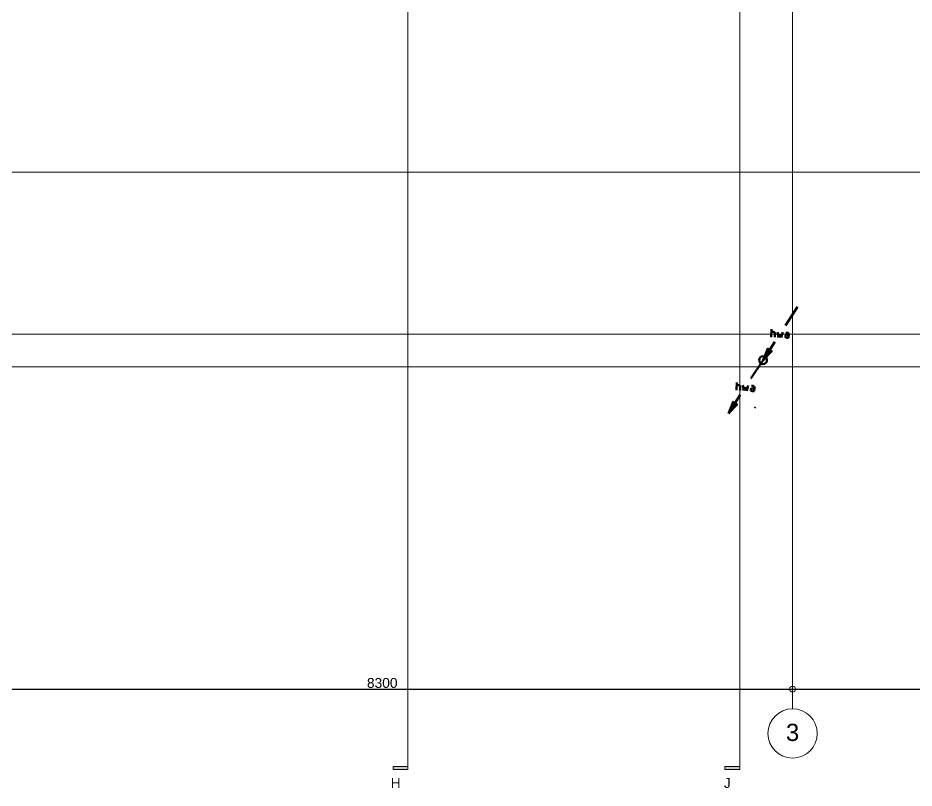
# Model space of a CAD drawing. Header units: metres. Extents: x -4.5 to 35.1, y -3.6 to 25.4.
# Drawn here: x 5.74 to 14.83, y -3.6 to 4.21 of the extents above; entities that cross this region are included whole.
import ezdxf

# ---------------------------------------------------------------- set-up
doc = ezdxf.new("R2010")
doc.units = ezdxf.units.M
doc.header["$PDMODE"] = 65
doc.layers.add('New_A Stramien', color=7, linetype='Continuous', lineweight=13)
doc.layers.add('Standard', color=7, linetype='Continuous', lineweight=25)
doc.styles.add('ARIAL', font='ARIAL.TTF')
doc.dimstyles.new('_DIMSTYLE_3', dxfattribs={"dimtxt": 0.1, "dimasz": 0.2, "dimexe": 0, "dimexo": 0, "dimgap": 0.05, "dimtad": 2, "dimdec": 0, "dimlfac": 1000, "dimrnd": 1, "dimdsep": 46, "dimtxsty": 'ARIAL', "dimblk1": 'ALL_ML_KREIS', "dimblk2": 'ALL_ML_KREIS', "dimsah": 1, "dimcen": 0, "dimclrd": 9, "dimclre": 9, "dimclrt": 9, "dimadec": 0, "dimazin": 0, "dimtfac": 1, "dimtdec": 0, "dimtix": 1, "dimtmove": 2, "dimatfit": 3, "dimfxl": 0, "dimtzin": 0, "dimlwd": 0, "dimlwe": 13, "dimarcsym": 0})

# ---------------------------------------------------------------- blocks, each defined once
blk = doc.blocks.new('ALL_ML_KREIS')
at = {"color": 0, "linetype": 'ByBlock', "lineweight": -2}
for p, q in [((0, -0.5), (0, 0.5)), ((-1, 0), (0.5, 0))]:
    blk.add_line(p, q, dxfattribs=at)
blk.add_circle((0, 0), 0.15, dxfattribs=at)
blk = doc.blocks.new('*D17')
at = {"layer": 'DEFPOINTS', "color": 252, "linetype": 'Continuous', "lineweight": 13}
for p in [(5.3, -2.6), (5.3, -2.6), (13.6, -2.6)]:
    blk.add_point(p, dxfattribs=at)
at = {"layer": 'Standard', "color": 9, "linetype": 'Continuous', "lineweight": -2}
for p, q in [((5.3, -2.6), (5.3, -2.6)), ((13.6, -2.6), (13.6, -2.6))]:
    blk.add_line(p, q, dxfattribs=at)
at = {"layer": 'Standard', "color": 252, "linetype": 'Continuous', "lineweight": -2}
blk.add_line((5.3, -2.6), (13.6, -2.6), dxfattribs=at)
at = {"layer": 'Standard', "color": 9, "linetype": 'Continuous', "lineweight": 13, "xscale": 0.2, "yscale": 0.2, "zscale": 0.2, "rotation": 180}
blk.add_blockref('ALL_ML_KREIS', (5.3, -2.6), dxfattribs=at)
at = {"layer": 'Standard', "color": 9, "linetype": 'Continuous', "lineweight": 13, "xscale": 0.2, "yscale": 0.2, "zscale": 0.2}
blk.add_blockref('ALL_ML_KREIS', (13.6, -2.6), dxfattribs=at)
at = {"layer": 'Standard', "color": 9, "linetype": 'Continuous', "lineweight": 13, "insert": (9.438, -2.5382), "char_height": 0.1, "width": 0.4, "attachment_point": 5, "style": 'ARIAL'}
blk.add_mtext('\\A1;{8300}', dxfattribs=at)
blk = doc.blocks.new('*D18')
at = {"layer": 'DEFPOINTS', "color": 252, "linetype": 'Continuous', "lineweight": 13}
for p in [(13.6, -2.6), (13.6, -2.6), (21.3, -2.6)]:
    blk.add_point(p, dxfattribs=at)
at = {"layer": 'Standard', "color": 9, "linetype": 'Continuous', "lineweight": -2}
for p, q in [((13.6, -2.6), (13.6, -2.6)), ((21.3, -2.6), (21.3, -2.6))]:
    blk.add_line(p, q, dxfattribs=at)
at = {"layer": 'Standard', "color": 252, "linetype": 'Continuous', "lineweight": -2}
blk.add_line((13.6, -2.6), (21.3, -2.6), dxfattribs=at)
at = {"layer": 'Standard', "color": 9, "linetype": 'Continuous', "lineweight": 13, "xscale": 0.2, "yscale": 0.2, "zscale": 0.2, "rotation": 180}
blk.add_blockref('ALL_ML_KREIS', (13.6, -2.6), dxfattribs=at)
at = {"layer": 'Standard', "color": 9, "linetype": 'Continuous', "lineweight": 13, "xscale": 0.2, "yscale": 0.2, "zscale": 0.2}
blk.add_blockref('ALL_ML_KREIS', (21.3, -2.6), dxfattribs=at)
at = {"layer": 'Standard', "color": 9, "linetype": 'Continuous', "lineweight": 13, "insert": (17.438, -2.5383), "char_height": 0.1, "width": 0.4, "attachment_point": 5, "style": 'ARIAL'}
blk.add_mtext('\\A1;{7700}', dxfattribs=at)
blk = doc.blocks.new('NSY101')
at = {"color": 0, "linetype": 'ByBlock', "lineweight": -2}
blk.add_circle((0, 0), 0.05, dxfattribs=at)
blk = doc.blocks.new('COMPLEXOBJECT_3')
at = {"layer": 'Standard', "color": 252, "linetype": 'Continuous', "lineweight": 13, "insert": (13.6, -3.04), "char_height": 0.175, "width": 0.223735, "attachment_point": 5, "style": 'ARIAL'}
blk.add_mtext('\\W0.99;3', dxfattribs=at)

msp = doc.modelspace()

# ---------------------------------------------------------------- hatches: boundary and pattern name
at = {"layer": 'Standard', "linetype": 'Continuous', "lineweight": 13}
for points in [[(9.6986, -3.4138), (9.6986, -3.3838), (9.5486, -3.3838), (9.5486, -3.4138)], [(13.0633, -3.4138), (13.0633, -3.3838), (12.9133, -3.3838), (12.9133, -3.4138)]]:
    msp.add_hatch(color=0, dxfattribs=at).paths.add_polyline_path(points)

# ---------------------------------------------------------------- linework, layer by layer
at = {"layer": 'New_A Stramien', "color": 252, "linetype": 'Continuous', "lineweight": 13}
for p, q in [((13.6, -1.8), (13.6, 23.46)), ((13.6, -1.8), (13.6, 23.46)), ((-2.89, 1), (25.9, 1)), ((-2.89, 1), (25.9, 1)), ((13.6, -1.8), (13.6, -2.8))]:
    msp.add_line(p, q, dxfattribs=at)
for start, end in [(90, 270), (270, 90)]:
    msp.add_arc((13.6, -3.05), 0.25, start, end, dxfattribs=at)
at = {"layer": 'Standard', "color": 252, "linetype": 'Continuous', "lineweight": 13}
for p, q in [((9.6986, -3.2638), (9.6986, 25.0491)), ((9.6986, -3.2638), (9.6986, 25.0491)), ((13.0633, -3.2638), (13.0633, 25.0491)), ((13.0633, -3.2638), (13.0633, 25.0491)), ((-4.1221, 2.6413), (26.8317, 2.6413)), ((-4.1221, 2.6413), (26.8317, 2.6413)), ((-4.1221, 0.6673), (26.8317, 0.6673)), ((-4.1221, 0.6673), (26.8317, 0.6673)), ((9.6986, -3.4138), (9.6986, -2.9038)), ((13.0633, -3.4138), (13.0633, -2.9038)), ((9.6986, -3.3838), (9.5486, -3.3838)), ((9.5486, -3.3838), (9.5486, -3.4138)), ((9.5486, -3.4138), (9.6986, -3.4138)), ((9.6986, -3.4138), (9.6986, -3.3838)), ((13.0633, -3.3838), (12.9133, -3.3838)), ((12.9133, -3.3838), (12.9133, -3.4138)), ((12.9133, -3.4138), (13.0633, -3.4138)), ((13.0633, -3.4138), (13.0633, -3.3838))]:
    msp.add_line(p, q, dxfattribs=at)
at = {"layer": 'Standard', "color": 4, "linetype": 'Continuous', "lineweight": 50}
for p, q in [((13.5292, 1.088), (13.6496, 1.2757)), ((13.3822, 0.9696), (13.3863, 1.0512)), ((13.3863, 1.0247), (13.4047, 1.0227)), ((13.4169, 1.0186), (13.4047, 1.0227)), ((13.421, 1.0063), (13.4169, 1.0186)), ((13.421, 1.0063), (13.419, 0.9676)), ((13.4476, 1.0206), (13.4578, 0.9655)), ((13.4578, 0.9655), (13.4741, 1.0022)), ((13.4741, 1.0022), (13.4843, 0.9655)), ((13.4843, 0.9655), (13.5006, 1.0186)), ((13.5312, 1.0165), (13.5476, 1.0145)), ((13.5577, 1.0104), (13.5476, 1.0145)), ((13.5618, 0.9982), (13.5577, 1.0104)), ((13.3006, 0.7349), (13.421, 0.9227)), ((13.5292, 0.9859), (13.5251, 0.9757)), ((13.5251, 0.9757), (13.5292, 0.9676)), ((13.5394, 0.988), (13.5292, 0.9859)), ((13.5292, 0.9676), (13.5374, 0.9614)), ((13.5598, 0.9614), (13.5374, 0.9614)), ((13.5394, 0.988), (13.5618, 0.988)), ((13.5618, 0.9982), (13.5598, 0.9614)), ((13.1782, 0.5492), (13.3006, 0.7349)), ((13.2639, 0.7512), (13.2598, 0.7349)), ((13.2598, 0.7349), (13.2639, 0.7206)), ((13.272, 0.7635), (13.2639, 0.7512)), ((13.2843, 0.7716), (13.272, 0.7635)), ((13.3006, 0.7757), (13.2843, 0.7716)), ((13.3149, 0.7716), (13.3006, 0.7757)), ((13.3271, 0.7635), (13.3149, 0.7716)), ((13.3374, 0.7512), (13.3271, 0.7635)), ((13.3394, 0.7349), (13.3374, 0.7512)), ((13.3374, 0.7206), (13.3394, 0.7349)), ((13.2639, 0.7206), (13.272, 0.7084)), ((13.272, 0.7084), (13.2843, 0.7002)), ((13.2843, 0.7002), (13.3006, 0.6961)), ((13.3006, 0.6961), (13.3149, 0.7002)), ((13.3149, 0.7002), (13.3271, 0.7084)), ((13.3271, 0.7084), (13.3374, 0.7206)), ((13.0312, 0.4308), (13.0353, 0.5104)), ((13.0353, 0.4839), (13.0557, 0.4839)), ((13.0659, 0.4777), (13.0557, 0.4839)), ((13.07, 0.4675), (13.0659, 0.4777)), ((13.07, 0.4675), (13.0679, 0.4288)), ((13.0965, 0.4818), (13.1067, 0.4267)), ((13.1067, 0.4267), (13.123, 0.4614)), ((13.123, 0.4614), (13.1353, 0.4247)), ((13.1353, 0.4247), (13.1496, 0.4777)), ((13.1822, 0.4757), (13.1965, 0.4757)), ((13.2088, 0.4696), (13.1965, 0.4757)), ((13.2128, 0.4594), (13.2088, 0.4696)), ((13.2128, 0.4594), (13.2108, 0.4206)), ((12.9496, 0.1961), (13.07, 0.3839)), ((13.1802, 0.4451), (13.1741, 0.4369)), ((13.1741, 0.4369), (13.1782, 0.4267)), ((13.1782, 0.4267), (13.1884, 0.4227)), ((13.1884, 0.4492), (13.1802, 0.4451)), ((13.1884, 0.4492), (13.2108, 0.4492)), ((13.2108, 0.4206), (13.1884, 0.4227))]:
    msp.add_line(p, q, dxfattribs=at)
at = {"layer": 'Standard', "color": 32, "linetype": 'Continuous', "lineweight": 50}
msp.add_line((13.2228, 0.2594), (13.2126, 0.2513), dxfattribs=at)
at = {"layer": 'Standard', "color": 7, "linetype": 'Continuous', "lineweight": 50}
for points in [[(13.3006, 0.7349), (13.3476, 0.8533), (13.3884, 0.8267), (13.3006, 0.7349)], [(12.9496, 0.1961), (12.9965, 0.3145), (13.0373, 0.2859), (12.9496, 0.1961)]]:
    msp.add_lwpolyline(points, close=True, dxfattribs=at)

# ---------------------------------------------------------------- block references
at = {"layer": 'New_A Stramien', "color": 252, "linetype": 'Continuous', "lineweight": 13, "xscale": 1e-09, "yscale": 1e-09, "zscale": 1e-09}
msp.add_blockref('NSY101', (13.6, -1.8), dxfattribs=at)
msp.add_blockref('NSY101', (13.6, -1.8), dxfattribs=at)
at = {"layer": 'Standard', "color": 252, "linetype": 'Continuous', "lineweight": 13}
msp.add_blockref('COMPLEXOBJECT_3', (0, 0), dxfattribs=at)

# ---------------------------------------------------------------- texts
at = {"layer": 'Standard', "color": 252, "linetype": 'Continuous', "lineweight": 13, "char_height": 0.1, "attachment_point": 4, "style": 'ARIAL'}
for s, insert, width in [('\\W0.99;H', (9.5242, -3.5522), 0.151357), ('\\W0.98;J', (12.904, -3.553), 0.119088)]:
    msp.add_mtext(s, dxfattribs=dict(at, insert=insert, width=width))

# ---------------------------------------------------------------- dimensions: what is measured, and where the dimension line sits
at = {"layer": 'Standard', "color": 252, "linetype": 'Continuous', "lineweight": 13}
for base, p1, p2, picture, middle in [((13.6, -2.6), (5.3, -2.6), (13.6, -2.6), '*D17', (9.438, -2.5382)), ((21.3, -2.6), (13.6, -2.6), (21.3, -2.6), '*D18', (17.438, -2.5383))]:
    dim = msp.add_linear_dim(base=base, p1=p1, p2=p2, dimstyle='_DIMSTYLE_3', override={"dimpost": '<>', "dimclrd": 9, "dimclre": 9, "dimclrt": 9, "dimlwd": 0, "dimlwe": 13}, dxfattribs=at)
    dim.commit()
    dim.dimension.update_dxf_attribs({"geometry": picture, "text_midpoint": middle, "dimtype": 160})

doc.saveas('drawing.dxf')
